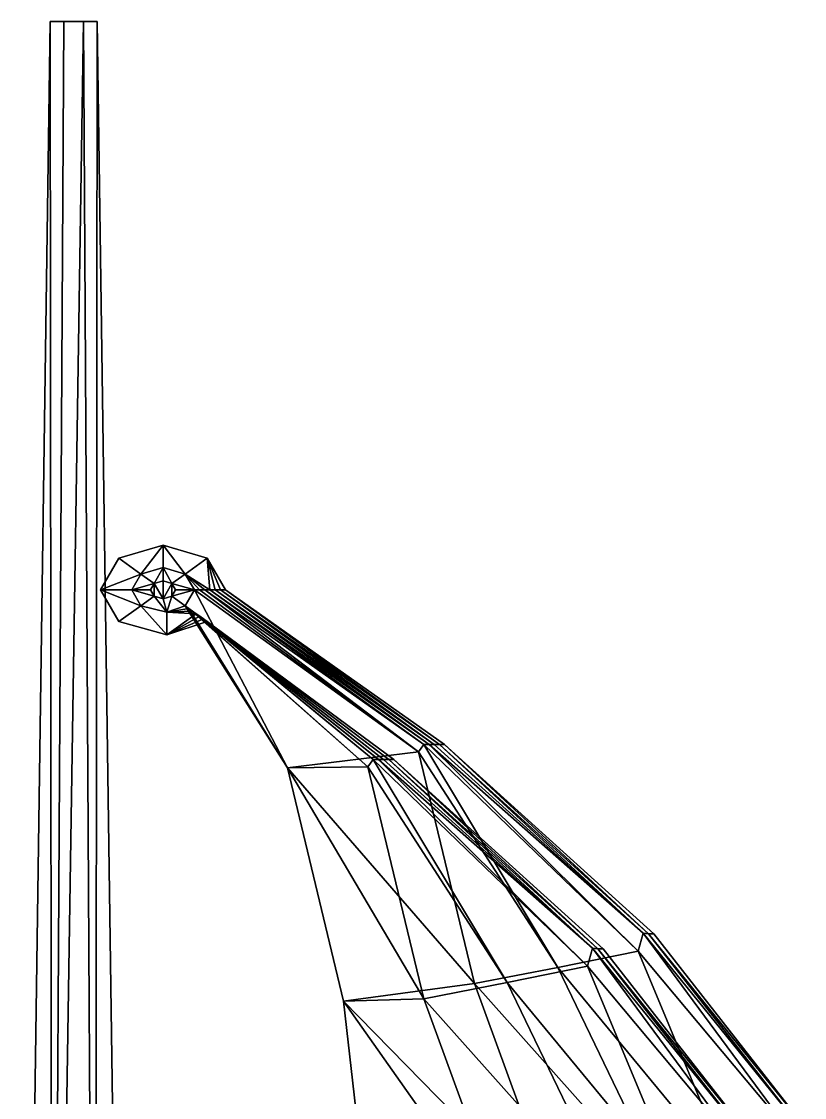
# Model space of a CAD drawing. Extents: x -936 to 1055, y -439 to 1376.
# Drawn here: x -46.5 to 185.3, y 1057.7 to 1376.1 of the extents above; entities that cross this region are included whole.
import ezdxf

# ---------------------------------------------------------------- set-up
doc = ezdxf.new("R2010")
doc.units = 0
doc.layers.get('0').update_dxf_attribs({"linetype": 'CONTINUOUS'})

msp = doc.modelspace()

# ---------------------------------------------------------------- linework, layer by layer
at = {"color": 7}
for points in [[(-38.05, 1376.09, -2.89), (-38.05, 1376.09, 2.89), (-46.5, 777.19, 6.39), (-38.05, 1376.09, -2.89)], [(-46.5, 777.19, -6.39), (-38.05, 1376.09, -2.89), (-46.5, 777.19, 6.39), (-46.5, 777.19, -6.39)], [(-37.46, 777.19, -15.43), (-38.05, 1376.09, -2.89), (-46.5, 777.19, -6.39), (-37.46, 777.19, -15.43)], [(-46.5, 777.19, 6.39), (-38.05, 1376.09, 2.89), (-37.46, 777.19, 15.43), (-46.5, 777.19, 6.39)], [(-37.46, 777.19, -15.43), (-33.96, 1376.09, -6.98), (-38.05, 1376.09, -2.89), (-37.46, 777.19, -15.43)], [(-38.05, 1376.09, -2.89), (-33.96, 1376.09, -6.98), (-28.18, 1376.09, -6.98), (-38.05, 1376.09, -2.89)], [(-33.96, 1376.09, 6.98), (-38.05, 1376.09, 2.89), (-38.05, 1376.09, -2.89), (-33.96, 1376.09, 6.98)], [(-33.96, 1376.09, 6.98), (-38.05, 1376.09, -2.89), (-28.18, 1376.09, -6.98), (-33.96, 1376.09, 6.98)], [(-38.05, 1376.09, 2.89), (-33.96, 1376.09, 6.98), (-37.46, 777.19, 15.43), (-38.05, 1376.09, 2.89)], [(-28.18, 1376.09, -6.98), (-33.96, 1376.09, -6.98), (-37.46, 777.19, -15.43), (-28.18, 1376.09, -6.98)], [(-24.68, 777.19, -15.43), (-28.18, 1376.09, -6.98), (-37.46, 777.19, -15.43), (-24.68, 777.19, -15.43)], [(-37.46, 777.19, 15.43), (-33.96, 1376.09, 6.98), (-28.18, 1376.09, 6.98), (-37.46, 777.19, 15.43)], [(-37.46, 777.19, 15.43), (-28.18, 1376.09, 6.98), (-24.68, 777.19, 15.43), (-37.46, 777.19, 15.43)], [(-33.96, 1376.09, 6.98), (-28.18, 1376.09, -6.98), (-24.08, 1376.09, 2.89), (-33.96, 1376.09, 6.98)], [(-28.18, 1376.09, 6.98), (-33.96, 1376.09, 6.98), (-24.08, 1376.09, 2.89), (-28.18, 1376.09, 6.98)], [(-24.08, 1376.09, -2.89), (-28.18, 1376.09, -6.98), (-24.68, 777.19, -15.43), (-24.08, 1376.09, -2.89)], [(-28.18, 1376.09, -6.98), (-24.08, 1376.09, -2.89), (-24.08, 1376.09, 2.89), (-28.18, 1376.09, -6.98)], [(-24.68, 777.19, 15.43), (-28.18, 1376.09, 6.98), (-24.08, 1376.09, 2.89), (-24.68, 777.19, 15.43)], [(-15.64, 777.19, -6.39), (-24.08, 1376.09, -2.89), (-24.68, 777.19, -15.43), (-15.64, 777.19, -6.39)], [(-24.68, 777.19, 15.43), (-24.08, 1376.09, 2.89), (-15.64, 777.19, 6.39), (-24.68, 777.19, 15.43)], [(-24.08, 1376.09, 2.89), (-24.08, 1376.09, -2.89), (-15.64, 777.19, -6.39), (-24.08, 1376.09, 2.89)], [(-15.64, 777.19, 6.39), (-24.08, 1376.09, 2.89), (-15.64, 777.19, -6.39), (-15.64, 777.19, 6.39)], [(-11.13, 1212.61, 345.93), (-17.68, 1217.3, 0), (-4.59, 1221.19, 0), (-11.13, 1212.61, 345.93)], [(-4.59, 1221.19, 0), (-17.68, 1217.3, 0), (-11.13, 1212.61, -345.93), (-4.59, 1221.19, 0)], [(-11.13, 1212.61, 345.93), (-4.59, 1221.19, 0), (-4.59, 1214.55, 345.93), (-11.13, 1212.61, 345.93)], [(-4.59, 1214.55, -345.93), (-4.59, 1221.19, 0), (-11.13, 1212.61, -345.93), (-4.59, 1214.55, -345.93)], [(-4.59, 1221.19, 0), (8.5, 1217.3, 0), (1.95, 1212.61, 345.93), (-4.59, 1221.19, 0)], [(-4.59, 1214.55, 345.93), (-4.59, 1221.19, 0), (1.95, 1212.61, 345.93), (-4.59, 1214.55, 345.93)], [(1.95, 1212.61, -345.93), (8.5, 1217.3, 0), (-4.59, 1221.19, 0), (1.95, 1212.61, -345.93)], [(1.95, 1212.61, -345.93), (-4.59, 1221.19, 0), (-4.59, 1214.55, -345.93), (1.95, 1212.61, -345.93)], [(-23.1, 1207.91, 0), (-17.68, 1217.3, 0), (-11.13, 1212.61, 345.93), (-23.1, 1207.91, 0)], [(-11.13, 1212.61, -345.93), (-17.68, 1217.3, 0), (-23.1, 1207.91, 0), (-11.13, 1212.61, -345.93)], [(9.29, 1207.91, 172.99), (1.95, 1212.61, 345.93), (8.5, 1217.3, 0), (9.29, 1207.91, 172.99)], [(8.5, 1217.3, 0), (1.95, 1212.61, -345.93), (9.29, 1207.91, -172.99), (8.5, 1217.3, 0)], [(8.5, 1217.3, 0), (13.92, 1207.91, 0), (12.38, 1207.91, 57.69), (8.5, 1217.3, 0)], [(10.84, 1207.91, 115.34), (9.29, 1207.91, 172.99), (8.5, 1217.3, 0), (10.84, 1207.91, 115.34)], [(10.84, 1207.91, 115.34), (8.5, 1217.3, 0), (12.38, 1207.91, 57.69), (10.84, 1207.91, 115.34)], [(8.5, 1217.3, 0), (9.29, 1207.91, -172.99), (10.84, 1207.91, -115.34), (8.5, 1217.3, 0)], [(12.38, 1207.91, -57.69), (13.92, 1207.91, 0), (8.5, 1217.3, 0), (12.38, 1207.91, -57.69)], [(12.38, 1207.91, -57.69), (8.5, 1217.3, 0), (10.84, 1207.91, -115.34), (12.38, 1207.91, -57.69)], [(-7.21, 1209.79, 415.1), (-11.13, 1212.61, 345.93), (-4.59, 1214.55, 345.93), (-7.21, 1209.79, 415.1)], [(-4.59, 1214.55, -345.93), (-11.13, 1212.61, -345.93), (-7.21, 1209.79, -415.1), (-4.59, 1214.55, -345.93)], [(-7.21, 1209.79, 415.1), (-4.59, 1214.55, 345.93), (-4.59, 1210.57, 415.1), (-7.21, 1209.79, 415.1)], [(-4.59, 1210.57, -415.1), (-4.59, 1214.55, -345.93), (-7.21, 1209.79, -415.1), (-4.59, 1210.57, -415.1)], [(-4.59, 1214.55, 345.93), (1.95, 1212.61, 345.93), (-1.97, 1209.79, 415.1), (-4.59, 1214.55, 345.93)], [(-4.59, 1210.57, 415.1), (-4.59, 1214.55, 345.93), (-1.97, 1209.79, 415.1), (-4.59, 1210.57, 415.1)], [(-1.97, 1209.79, -415.1), (1.95, 1212.61, -345.93), (-4.59, 1214.55, -345.93), (-1.97, 1209.79, -415.1)], [(-1.97, 1209.79, -415.1), (-4.59, 1214.55, -345.93), (-4.59, 1210.57, -415.1), (-1.97, 1209.79, -415.1)], [(-13.85, 1207.91, 345.93), (-23.1, 1207.91, 0), (-11.13, 1212.61, 345.93), (-13.85, 1207.91, 345.93)], [(-11.13, 1212.61, -345.93), (-23.1, 1207.91, 0), (-13.85, 1207.91, -345.93), (-11.13, 1212.61, -345.93)], [(-13.85, 1207.91, 345.93), (-11.13, 1212.61, 345.93), (-7.21, 1209.79, 415.1), (-13.85, 1207.91, 345.93)], [(-7.21, 1209.79, -415.1), (-11.13, 1212.61, -345.93), (-13.85, 1207.91, -345.93), (-7.21, 1209.79, -415.1)], [(-8.29, 1207.91, 415.1), (-13.85, 1207.91, 345.93), (-7.21, 1209.79, 415.1), (-8.29, 1207.91, 415.1)], [(-7.21, 1209.79, -415.1), (-13.85, 1207.91, -345.93), (-8.29, 1207.91, -415.1), (-7.21, 1209.79, -415.1)], [(-7.21, 1206.04, 415.1), (-8.29, 1207.91, 415.1), (-7.21, 1209.79, 415.1), (-7.21, 1206.04, 415.1)], [(-7.21, 1209.79, -415.1), (-8.29, 1207.91, -415.1), (-7.21, 1206.04, -415.1), (-7.21, 1209.79, -415.1)], [(-4.59, 1205.26, 415.1), (-7.21, 1209.79, 415.1), (-4.59, 1210.57, 415.1), (-4.59, 1205.26, 415.1)], [(-4.59, 1210.57, -415.1), (-7.21, 1209.79, -415.1), (-4.59, 1205.26, -415.1), (-4.59, 1210.57, -415.1)], [(-4.59, 1205.26, 415.1), (-7.21, 1206.04, 415.1), (-7.21, 1209.79, 415.1), (-4.59, 1205.26, 415.1)], [(-7.21, 1209.79, -415.1), (-7.21, 1206.04, -415.1), (-4.59, 1205.26, -415.1), (-7.21, 1209.79, -415.1)], [(-4.59, 1205.26, 415.1), (-4.59, 1210.57, 415.1), (-1.97, 1209.79, 415.1), (-4.59, 1205.26, 415.1)], [(-1.97, 1209.79, -415.1), (-4.59, 1210.57, -415.1), (-4.59, 1205.26, -415.1), (-1.97, 1209.79, -415.1)], [(-1.97, 1206.04, 415.1), (-4.59, 1205.26, 415.1), (-1.97, 1209.79, 415.1), (-1.97, 1206.04, 415.1)], [(-1.97, 1209.79, -415.1), (-4.59, 1205.26, -415.1), (-1.97, 1206.04, -415.1), (-1.97, 1209.79, -415.1)], [(-1.97, 1209.79, 415.1), (1.95, 1212.61, 345.93), (4.67, 1207.91, 345.93), (-1.97, 1209.79, 415.1)], [(4.67, 1207.91, -345.93), (1.95, 1212.61, -345.93), (-1.97, 1209.79, -415.1), (4.67, 1207.91, -345.93)], [(-1.97, 1209.79, 415.1), (4.67, 1207.91, 345.93), (-0.89, 1207.91, 415.1), (-1.97, 1209.79, 415.1)], [(-1.97, 1206.04, 415.1), (-1.97, 1209.79, 415.1), (-0.89, 1207.91, 415.1), (-1.97, 1206.04, 415.1)], [(-0.89, 1207.91, -415.1), (4.67, 1207.91, -345.93), (-1.97, 1209.79, -415.1), (-0.89, 1207.91, -415.1)], [(-0.89, 1207.91, -415.1), (-1.97, 1209.79, -415.1), (-1.97, 1206.04, -415.1), (-0.89, 1207.91, -415.1)], [(6.21, 1207.91, 288.28), (4.67, 1207.91, 345.93), (1.95, 1212.61, 345.93), (6.21, 1207.91, 288.28)], [(7.75, 1207.91, 230.63), (6.21, 1207.91, 288.28), (1.95, 1212.61, 345.93), (7.75, 1207.91, 230.63)], [(9.29, 1207.91, 172.99), (7.75, 1207.91, 230.63), (1.95, 1212.61, 345.93), (9.29, 1207.91, 172.99)], [(1.95, 1212.61, -345.93), (4.67, 1207.91, -345.93), (6.21, 1207.91, -288.28), (1.95, 1212.61, -345.93)], [(1.95, 1212.61, -345.93), (6.21, 1207.91, -288.28), (7.75, 1207.91, -230.63), (1.95, 1212.61, -345.93)], [(1.95, 1212.61, -345.93), (7.75, 1207.91, -230.63), (9.29, 1207.91, -172.99), (1.95, 1212.61, -345.93)], [(-11.13, 1203.22, 345.93), (-17.68, 1198.53, 0), (-23.1, 1207.91, 0), (-11.13, 1203.22, 345.93)], [(-11.13, 1203.22, 345.93), (-23.1, 1207.91, 0), (-13.85, 1207.91, 345.93), (-11.13, 1203.22, 345.93)], [(-23.1, 1207.91, 0), (-17.68, 1198.53, 0), (-11.13, 1203.22, -345.93), (-23.1, 1207.91, 0)], [(-13.85, 1207.91, -345.93), (-23.1, 1207.91, 0), (-11.13, 1203.22, -345.93), (-13.85, 1207.91, -345.93)], [(-7.21, 1206.04, 415.1), (-11.13, 1203.22, 345.93), (-13.85, 1207.91, 345.93), (-7.21, 1206.04, 415.1)], [(-7.21, 1206.04, 415.1), (-13.85, 1207.91, 345.93), (-8.29, 1207.91, 415.1), (-7.21, 1206.04, 415.1)], [(-13.85, 1207.91, -345.93), (-11.13, 1203.22, -345.93), (-7.21, 1206.04, -415.1), (-13.85, 1207.91, -345.93)], [(-8.29, 1207.91, -415.1), (-13.85, 1207.91, -345.93), (-7.21, 1206.04, -415.1), (-8.29, 1207.91, -415.1)], [(4.67, 1207.91, 345.93), (1.95, 1203.22, 345.93), (-1.97, 1206.04, 415.1), (4.67, 1207.91, 345.93)], [(-0.89, 1207.91, 415.1), (4.67, 1207.91, 345.93), (-1.97, 1206.04, 415.1), (-0.89, 1207.91, 415.1)], [(-1.97, 1206.04, -415.1), (1.95, 1203.22, -345.93), (4.67, 1207.91, -345.93), (-1.97, 1206.04, -415.1)], [(-1.97, 1206.04, -415.1), (4.67, 1207.91, -345.93), (-0.89, 1207.91, -415.1), (-1.97, 1206.04, -415.1)], [(1.95, 1203.22, 345.93), (4.67, 1207.91, 345.93), (32.21, 1155.25, 343.15), (1.95, 1203.22, 345.93)], [(32.21, 1155.25, -343.15), (4.67, 1207.91, -345.93), (1.95, 1203.22, -345.93), (32.21, 1155.25, -343.15)], [(32.21, 1155.25, 343.15), (4.67, 1207.91, 345.93), (71.07, 1160.04, 285.82), (32.21, 1155.25, 343.15)], [(6.21, 1207.91, 288.28), (71.07, 1160.04, 285.82), (4.67, 1207.91, 345.93), (6.21, 1207.91, 288.28)], [(71.07, 1160.04, -285.82), (4.67, 1207.91, -345.93), (32.21, 1155.25, -343.15), (71.07, 1160.04, -285.82)], [(4.67, 1207.91, -345.93), (71.07, 1160.04, -285.82), (6.21, 1207.91, -288.28), (4.67, 1207.91, -345.93)], [(71.07, 1160.04, 285.82), (6.21, 1207.91, 288.28), (7.75, 1207.91, 230.63), (71.07, 1160.04, 285.82)], [(7.75, 1207.91, -230.63), (6.21, 1207.91, -288.28), (71.07, 1160.04, -285.82), (7.75, 1207.91, -230.63)], [(72.61, 1162.15, 230.63), (7.75, 1207.91, 230.63), (9.29, 1207.91, 172.99), (72.61, 1162.15, 230.63)], [(72.61, 1162.15, 230.63), (71.07, 1160.04, 285.82), (7.75, 1207.91, 230.63), (72.61, 1162.15, 230.63)], [(9.29, 1207.91, -172.99), (7.75, 1207.91, -230.63), (72.61, 1162.15, -230.63), (9.29, 1207.91, -172.99)], [(7.75, 1207.91, -230.63), (71.07, 1160.04, -285.82), (72.61, 1162.15, -230.63), (7.75, 1207.91, -230.63)], [(74.15, 1162.15, 172.99), (9.29, 1207.91, 172.99), (10.84, 1207.91, 115.34), (74.15, 1162.15, 172.99)], [(74.15, 1162.15, 172.99), (72.61, 1162.15, 230.63), (9.29, 1207.91, 172.99), (74.15, 1162.15, 172.99)], [(10.84, 1207.91, -115.34), (9.29, 1207.91, -172.99), (74.15, 1162.15, -172.99), (10.84, 1207.91, -115.34)], [(9.29, 1207.91, -172.99), (72.61, 1162.15, -230.63), (74.15, 1162.15, -172.99), (9.29, 1207.91, -172.99)], [(75.7, 1162.15, 115.34), (10.84, 1207.91, 115.34), (12.38, 1207.91, 57.69), (75.7, 1162.15, 115.34)], [(75.7, 1162.15, 115.34), (74.15, 1162.15, 172.99), (10.84, 1207.91, 115.34), (75.7, 1162.15, 115.34)], [(12.38, 1207.91, -57.69), (10.84, 1207.91, -115.34), (75.7, 1162.15, -115.34), (12.38, 1207.91, -57.69)], [(10.84, 1207.91, -115.34), (74.15, 1162.15, -172.99), (75.7, 1162.15, -115.34), (10.84, 1207.91, -115.34)], [(77.24, 1162.15, 57.69), (12.38, 1207.91, 57.69), (13.92, 1207.91, 0), (77.24, 1162.15, 57.69)], [(77.24, 1162.15, 57.69), (75.7, 1162.15, 115.34), (12.38, 1207.91, 57.69), (77.24, 1162.15, 57.69)], [(13.92, 1207.91, 0), (12.38, 1207.91, -57.69), (77.24, 1162.15, -57.69), (13.92, 1207.91, 0)], [(12.38, 1207.91, -57.69), (75.7, 1162.15, -115.34), (77.24, 1162.15, -57.69), (12.38, 1207.91, -57.69)], [(78.78, 1162.15, 0), (77.24, 1162.15, 57.69), (13.92, 1207.91, 0), (78.78, 1162.15, 0)], [(13.92, 1207.91, 0), (77.24, 1162.15, -57.69), (78.78, 1162.15, 0), (13.92, 1207.91, 0)], [(-3.5, 1201.28, 345.93), (-11.13, 1203.22, 345.93), (-7.21, 1206.04, 415.1), (-3.5, 1201.28, 345.93)], [(-7.21, 1206.04, -415.1), (-11.13, 1203.22, -345.93), (-3.5, 1201.28, -345.93), (-7.21, 1206.04, -415.1)], [(-4.59, 1205.26, 415.1), (-3.5, 1201.28, 345.93), (-7.21, 1206.04, 415.1), (-4.59, 1205.26, 415.1)], [(-7.21, 1206.04, -415.1), (-3.5, 1201.28, -345.93), (-4.59, 1205.26, -415.1), (-7.21, 1206.04, -415.1)], [(-1.97, 1206.04, 415.1), (-3.5, 1201.28, 345.93), (-4.59, 1205.26, 415.1), (-1.97, 1206.04, 415.1)], [(-4.59, 1205.26, -415.1), (-3.5, 1201.28, -345.93), (-1.97, 1206.04, -415.1), (-4.59, 1205.26, -415.1)], [(-1.97, 1206.04, 415.1), (1.95, 1203.22, 345.93), (-3.5, 1201.28, 345.93), (-1.97, 1206.04, 415.1)], [(-3.5, 1201.28, -345.93), (1.95, 1203.22, -345.93), (-1.97, 1206.04, -415.1), (-3.5, 1201.28, -345.93)], [(-3.5, 1194.64, 0), (-17.68, 1198.53, 0), (-11.13, 1203.22, 345.93), (-3.5, 1194.64, 0)], [(-11.13, 1203.22, -345.93), (-17.68, 1198.53, 0), (-3.5, 1194.64, 0), (-11.13, 1203.22, -345.93)], [(-3.5, 1201.28, 345.93), (-3.5, 1194.64, 0), (-11.13, 1203.22, 345.93), (-3.5, 1201.28, 345.93)], [(-11.13, 1203.22, -345.93), (-3.5, 1194.64, 0), (-3.5, 1201.28, -345.93), (-11.13, 1203.22, -345.93)], [(1.95, 1203.22, 345.93), (3.04, 1202.44, 288.28), (-3.5, 1201.28, 345.93), (1.95, 1203.22, 345.93)], [(-3.5, 1201.28, -345.93), (3.04, 1202.44, -288.28), (1.95, 1203.22, -345.93), (-3.5, 1201.28, -345.93)], [(3.04, 1202.44, 288.28), (4.14, 1201.66, 230.63), (-3.5, 1201.28, 345.93), (3.04, 1202.44, 288.28)], [(-3.5, 1201.28, -345.93), (4.14, 1201.66, -230.63), (3.04, 1202.44, -288.28), (-3.5, 1201.28, -345.93)], [(4.14, 1201.66, 230.63), (5.23, 1200.87, 172.99), (-3.5, 1201.28, 345.93), (4.14, 1201.66, 230.63)], [(-3.5, 1201.28, -345.93), (5.23, 1200.87, -172.99), (4.14, 1201.66, -230.63), (-3.5, 1201.28, -345.93)], [(5.23, 1200.87, 172.99), (-3.5, 1194.64, 0), (-3.5, 1201.28, 345.93), (5.23, 1200.87, 172.99)], [(-3.5, 1201.28, -345.93), (-3.5, 1194.64, 0), (5.23, 1200.87, -172.99), (-3.5, 1201.28, -345.93)], [(5.23, 1200.87, 172.99), (6.32, 1200.09, 115.34), (-3.5, 1194.64, 0), (5.23, 1200.87, 172.99)], [(-3.5, 1194.64, 0), (6.32, 1200.09, -115.34), (5.23, 1200.87, -172.99), (-3.5, 1194.64, 0)], [(1.95, 1203.22, 345.93), (32.21, 1155.25, 343.15), (3.04, 1202.44, 288.28), (1.95, 1203.22, 345.93)], [(3.04, 1202.44, -288.28), (32.21, 1155.25, -343.15), (1.95, 1203.22, -345.93), (3.04, 1202.44, -288.28)], [(32.21, 1155.25, 343.15), (56.06, 1155.59, 285.82), (3.04, 1202.44, 288.28), (32.21, 1155.25, 343.15)], [(56.06, 1155.59, 285.82), (4.14, 1201.66, 230.63), (3.04, 1202.44, 288.28), (56.06, 1155.59, 285.82)], [(3.04, 1202.44, -288.28), (56.06, 1155.59, -285.82), (32.21, 1155.25, -343.15), (3.04, 1202.44, -288.28)], [(3.04, 1202.44, -288.28), (4.14, 1201.66, -230.63), (56.06, 1155.59, -285.82), (3.04, 1202.44, -288.28)], [(57.61, 1157.71, 230.63), (5.23, 1200.87, 172.99), (4.14, 1201.66, 230.63), (57.61, 1157.71, 230.63)], [(56.06, 1155.59, 285.82), (57.61, 1157.71, 230.63), (4.14, 1201.66, 230.63), (56.06, 1155.59, 285.82)], [(4.14, 1201.66, -230.63), (5.23, 1200.87, -172.99), (57.61, 1157.71, -230.63), (4.14, 1201.66, -230.63)], [(4.14, 1201.66, -230.63), (57.61, 1157.71, -230.63), (56.06, 1155.59, -285.82), (4.14, 1201.66, -230.63)], [(59.15, 1157.71, 172.99), (6.32, 1200.09, 115.34), (5.23, 1200.87, 172.99), (59.15, 1157.71, 172.99)], [(57.61, 1157.71, 230.63), (59.15, 1157.71, 172.99), (5.23, 1200.87, 172.99), (57.61, 1157.71, 230.63)], [(5.23, 1200.87, -172.99), (6.32, 1200.09, -115.34), (59.15, 1157.71, -172.99), (5.23, 1200.87, -172.99)], [(5.23, 1200.87, -172.99), (59.15, 1157.71, -172.99), (57.61, 1157.71, -230.63), (5.23, 1200.87, -172.99)], [(6.32, 1200.09, 115.34), (7.41, 1199.31, 57.69), (-3.5, 1194.64, 0), (6.32, 1200.09, 115.34)], [(-3.5, 1194.64, 0), (7.41, 1199.31, -57.69), (6.32, 1200.09, -115.34), (-3.5, 1194.64, 0)], [(7.41, 1199.31, 57.69), (8.5, 1198.53, 0), (-3.5, 1194.64, 0), (7.41, 1199.31, 57.69)], [(-3.5, 1194.64, 0), (8.5, 1198.53, 0), (7.41, 1199.31, -57.69), (-3.5, 1194.64, 0)], [(60.69, 1157.71, 115.34), (7.41, 1199.31, 57.69), (6.32, 1200.09, 115.34), (60.69, 1157.71, 115.34)], [(59.15, 1157.71, 172.99), (60.69, 1157.71, 115.34), (6.32, 1200.09, 115.34), (59.15, 1157.71, 172.99)], [(6.32, 1200.09, -115.34), (7.41, 1199.31, -57.69), (60.69, 1157.71, -115.34), (6.32, 1200.09, -115.34)], [(6.32, 1200.09, -115.34), (60.69, 1157.71, -115.34), (59.15, 1157.71, -172.99), (6.32, 1200.09, -115.34)], [(62.23, 1157.71, 57.69), (8.5, 1198.53, 0), (7.41, 1199.31, 57.69), (62.23, 1157.71, 57.69)], [(60.69, 1157.71, 115.34), (62.23, 1157.71, 57.69), (7.41, 1199.31, 57.69), (60.69, 1157.71, 115.34)], [(7.41, 1199.31, -57.69), (8.5, 1198.53, 0), (62.23, 1157.71, -57.69), (7.41, 1199.31, -57.69)], [(7.41, 1199.31, -57.69), (62.23, 1157.71, -57.69), (60.69, 1157.71, -115.34), (7.41, 1199.31, -57.69)], [(62.23, 1157.71, 57.69), (63.78, 1157.71, 0), (8.5, 1198.53, 0), (62.23, 1157.71, 57.69)], [(8.5, 1198.53, 0), (63.78, 1157.71, 0), (62.23, 1157.71, -57.69), (8.5, 1198.53, 0)], [(112.29, 1096.22, 238.58), (71.07, 1160.04, 285.82), (72.61, 1162.15, 230.63), (112.29, 1096.22, 238.58)], [(72.61, 1162.15, -230.63), (71.07, 1160.04, -285.82), (112.29, 1096.22, -238.58), (72.61, 1162.15, -230.63)], [(136.05, 1101.05, 176.33), (72.61, 1162.15, 230.63), (74.15, 1162.15, 172.99), (136.05, 1101.05, 176.33)], [(112.29, 1096.22, 238.58), (72.61, 1162.15, 230.63), (136.05, 1101.05, 176.33), (112.29, 1096.22, 238.58)], [(74.15, 1162.15, -172.99), (72.61, 1162.15, -230.63), (136.05, 1101.05, -176.33), (74.15, 1162.15, -172.99)], [(136.05, 1101.05, -176.33), (72.61, 1162.15, -230.63), (112.29, 1096.22, -238.58), (136.05, 1101.05, -176.33)], [(137.59, 1106.31, 118.37), (136.05, 1101.05, 176.33), (74.15, 1162.15, 172.99), (137.59, 1106.31, 118.37)], [(137.59, 1106.31, 118.37), (74.15, 1162.15, 172.99), (75.7, 1162.15, 115.34), (137.59, 1106.31, 118.37)], [(74.15, 1162.15, -172.99), (136.05, 1101.05, -176.33), (137.59, 1106.31, -118.37), (74.15, 1162.15, -172.99)], [(75.7, 1162.15, -115.34), (74.15, 1162.15, -172.99), (137.59, 1106.31, -118.37), (75.7, 1162.15, -115.34)], [(137.59, 1106.31, 118.37), (75.7, 1162.15, 115.34), (77.24, 1162.15, 57.69), (137.59, 1106.31, 118.37)], [(77.24, 1162.15, -57.69), (75.7, 1162.15, -115.34), (137.59, 1106.31, -118.37), (77.24, 1162.15, -57.69)], [(139.13, 1106.19, 57.85), (77.24, 1162.15, 57.69), (78.78, 1162.15, 0), (139.13, 1106.19, 57.85)], [(139.13, 1106.19, 57.85), (137.59, 1106.31, 118.37), (77.24, 1162.15, 57.69), (139.13, 1106.19, 57.85)], [(78.78, 1162.15, 0), (77.24, 1162.15, -57.69), (139.13, 1106.19, -57.85), (78.78, 1162.15, 0)], [(77.24, 1162.15, -57.69), (137.59, 1106.31, -118.37), (139.13, 1106.19, -57.85), (77.24, 1162.15, -57.69)], [(140.68, 1106.19, 0), (139.13, 1106.19, 57.85), (78.78, 1162.15, 0), (140.68, 1106.19, 0)], [(78.78, 1162.15, 0), (139.13, 1106.19, -57.85), (140.68, 1106.19, 0), (78.78, 1162.15, 0)], [(87.65, 1091.4, 287.8), (32.21, 1155.25, 343.15), (71.07, 1160.04, 285.82), (87.65, 1091.4, 287.8)], [(71.07, 1160.04, -285.82), (32.21, 1155.25, -343.15), (87.65, 1091.4, -287.8), (71.07, 1160.04, -285.82)], [(87.65, 1091.4, 287.8), (71.07, 1160.04, 285.82), (112.29, 1096.22, 238.58), (87.65, 1091.4, 287.8)], [(112.29, 1096.22, -238.58), (71.07, 1160.04, -285.82), (87.65, 1091.4, -287.8), (112.29, 1096.22, -238.58)], [(57.61, 1157.71, 230.63), (56.06, 1155.59, 285.82), (97.29, 1091.78, 238.58), (57.61, 1157.71, 230.63)], [(97.29, 1091.78, -238.58), (56.06, 1155.59, -285.82), (57.61, 1157.71, -230.63), (97.29, 1091.78, -238.58)], [(59.15, 1157.71, 172.99), (57.61, 1157.71, 230.63), (121.04, 1096.6, 176.33), (59.15, 1157.71, 172.99)], [(121.04, 1096.6, 176.33), (57.61, 1157.71, 230.63), (97.29, 1091.78, 238.58), (121.04, 1096.6, 176.33)], [(121.04, 1096.6, -176.33), (57.61, 1157.71, -230.63), (59.15, 1157.71, -172.99), (121.04, 1096.6, -176.33)], [(97.29, 1091.78, -238.58), (57.61, 1157.71, -230.63), (121.04, 1096.6, -176.33), (97.29, 1091.78, -238.58)], [(59.15, 1157.71, 172.99), (121.04, 1096.6, 176.33), (122.58, 1101.86, 118.37), (59.15, 1157.71, 172.99)], [(60.69, 1157.71, 115.34), (59.15, 1157.71, 172.99), (122.58, 1101.86, 118.37), (60.69, 1157.71, 115.34)], [(122.58, 1101.86, -118.37), (121.04, 1096.6, -176.33), (59.15, 1157.71, -172.99), (122.58, 1101.86, -118.37)], [(122.58, 1101.86, -118.37), (59.15, 1157.71, -172.99), (60.69, 1157.71, -115.34), (122.58, 1101.86, -118.37)], [(62.23, 1157.71, 57.69), (60.69, 1157.71, 115.34), (122.58, 1101.86, 118.37), (62.23, 1157.71, 57.69)], [(122.58, 1101.86, -118.37), (60.69, 1157.71, -115.34), (62.23, 1157.71, -57.69), (122.58, 1101.86, -118.37)], [(63.78, 1157.71, 0), (62.23, 1157.71, 57.69), (124.13, 1101.74, 57.85), (63.78, 1157.71, 0)], [(62.23, 1157.71, 57.69), (122.58, 1101.86, 118.37), (124.13, 1101.74, 57.85), (62.23, 1157.71, 57.69)], [(124.13, 1101.74, -57.85), (62.23, 1157.71, -57.69), (63.78, 1157.71, 0), (124.13, 1101.74, -57.85)], [(124.13, 1101.74, -57.85), (122.58, 1101.86, -118.37), (62.23, 1157.71, -57.69), (124.13, 1101.74, -57.85)], [(63.78, 1157.71, 0), (124.13, 1101.74, 57.85), (125.67, 1101.74, 0), (63.78, 1157.71, 0)], [(125.67, 1101.74, 0), (124.13, 1101.74, -57.85), (63.78, 1157.71, 0), (125.67, 1101.74, 0)], [(56.06, 1155.59, 285.82), (32.21, 1155.25, 343.15), (72.64, 1086.96, 287.8), (56.06, 1155.59, 285.82)], [(72.64, 1086.96, -287.8), (32.21, 1155.25, -343.15), (56.06, 1155.59, -285.82), (72.64, 1086.96, -287.8)], [(87.65, 1091.4, 287.8), (48.79, 1086.2, 344.76), (32.21, 1155.25, 343.15), (87.65, 1091.4, 287.8)], [(32.21, 1155.25, 343.15), (48.79, 1086.2, 344.76), (72.64, 1086.96, 287.8), (32.21, 1155.25, 343.15)], [(32.21, 1155.25, -343.15), (48.79, 1086.2, -344.76), (87.65, 1091.4, -287.8), (32.21, 1155.25, -343.15)], [(72.64, 1086.96, -287.8), (48.79, 1086.2, -344.76), (32.21, 1155.25, -343.15), (72.64, 1086.96, -287.8)], [(97.29, 1091.78, 238.58), (56.06, 1155.59, 285.82), (72.64, 1086.96, 287.8), (97.29, 1091.78, 238.58)], [(72.64, 1086.96, -287.8), (56.06, 1155.59, -285.82), (97.29, 1091.78, -238.58), (72.64, 1086.96, -287.8)], [(182.23, 1045.92, 128.07), (136.05, 1101.05, 176.33), (137.59, 1106.31, 118.37), (182.23, 1045.92, 128.07)], [(137.59, 1106.31, -118.37), (136.05, 1101.05, -176.33), (182.23, 1045.92, -128.07), (137.59, 1106.31, -118.37)], [(183.77, 1049.34, 64.4), (182.23, 1045.92, 128.07), (137.59, 1106.31, 118.37), (183.77, 1049.34, 64.4)], [(183.77, 1049.34, 64.4), (137.59, 1106.31, 118.37), (139.13, 1106.19, 57.85), (183.77, 1049.34, 64.4)], [(137.59, 1106.31, -118.37), (182.23, 1045.92, -128.07), (183.77, 1049.34, -64.4), (137.59, 1106.31, -118.37)], [(139.13, 1106.19, -57.85), (137.59, 1106.31, -118.37), (183.77, 1049.34, -64.4), (139.13, 1106.19, -57.85)], [(185.31, 1049.14, 0), (183.77, 1049.34, 64.4), (139.13, 1106.19, 57.85), (185.31, 1049.14, 0)], [(185.31, 1049.14, 0), (139.13, 1106.19, 57.85), (140.68, 1106.19, 0), (185.31, 1049.14, 0)], [(139.13, 1106.19, -57.85), (183.77, 1049.34, -64.4), (185.31, 1049.14, 0), (139.13, 1106.19, -57.85)], [(140.68, 1106.19, 0), (139.13, 1106.19, -57.85), (185.31, 1049.14, 0), (140.68, 1106.19, 0)], [(122.58, 1101.86, 118.37), (121.04, 1096.6, 176.33), (167.22, 1041.48, 128.07), (122.58, 1101.86, 118.37)], [(167.22, 1041.48, -128.07), (121.04, 1096.6, -176.33), (122.58, 1101.86, -118.37), (167.22, 1041.48, -128.07)], [(122.58, 1101.86, 118.37), (167.22, 1041.48, 128.07), (168.76, 1044.9, 64.4), (122.58, 1101.86, 118.37)], [(124.13, 1101.74, 57.85), (122.58, 1101.86, 118.37), (168.76, 1044.9, 64.4), (124.13, 1101.74, 57.85)], [(168.76, 1044.9, -64.4), (167.22, 1041.48, -128.07), (122.58, 1101.86, -118.37), (168.76, 1044.9, -64.4)], [(168.76, 1044.9, -64.4), (122.58, 1101.86, -118.37), (124.13, 1101.74, -57.85), (168.76, 1044.9, -64.4)], [(124.13, 1101.74, 57.85), (168.76, 1044.9, 64.4), (170.31, 1044.7, 0), (124.13, 1101.74, 57.85)], [(125.67, 1101.74, 0), (124.13, 1101.74, 57.85), (170.31, 1044.7, 0), (125.67, 1101.74, 0)], [(170.31, 1044.7, 0), (168.76, 1044.9, -64.4), (124.13, 1101.74, -57.85), (170.31, 1044.7, 0)], [(170.31, 1044.7, 0), (124.13, 1101.74, -57.85), (125.67, 1101.74, 0), (170.31, 1044.7, 0)], [(164.28, 1033.24, 185.17), (112.29, 1096.22, 238.58), (136.05, 1101.05, 176.33), (164.28, 1033.24, 185.17)], [(136.05, 1101.05, -176.33), (112.29, 1096.22, -238.58), (164.28, 1033.24, -185.17), (136.05, 1101.05, -176.33)], [(182.23, 1045.92, 128.07), (164.28, 1033.24, 185.17), (136.05, 1101.05, 176.33), (182.23, 1045.92, 128.07)], [(136.05, 1101.05, -176.33), (164.28, 1033.24, -185.17), (182.23, 1045.92, -128.07), (136.05, 1101.05, -176.33)], [(146.4, 1025.49, 245.45), (87.65, 1091.4, 287.8), (112.29, 1096.22, 238.58), (146.4, 1025.49, 245.45)], [(112.29, 1096.22, -238.58), (87.65, 1091.4, -287.8), (146.4, 1025.49, -245.45), (112.29, 1096.22, -238.58)], [(121.04, 1096.6, 176.33), (97.29, 1091.78, 238.58), (149.27, 1028.8, 185.17), (121.04, 1096.6, 176.33)], [(149.27, 1028.8, -185.17), (97.29, 1091.78, -238.58), (121.04, 1096.6, -176.33), (149.27, 1028.8, -185.17)], [(146.4, 1025.49, 245.45), (112.29, 1096.22, 238.58), (164.28, 1033.24, 185.17), (146.4, 1025.49, 245.45)], [(164.28, 1033.24, -185.17), (112.29, 1096.22, -238.58), (146.4, 1025.49, -245.45), (164.28, 1033.24, -185.17)], [(121.04, 1096.6, 176.33), (149.27, 1028.8, 185.17), (167.22, 1041.48, 128.07), (121.04, 1096.6, 176.33)], [(167.22, 1041.48, -128.07), (149.27, 1028.8, -185.17), (121.04, 1096.6, -176.33), (167.22, 1041.48, -128.07)], [(113.62, 1020.06, 294.05), (48.79, 1086.2, 344.76), (87.65, 1091.4, 287.8), (113.62, 1020.06, 294.05)], [(87.65, 1091.4, -287.8), (48.79, 1086.2, -344.76), (113.62, 1020.06, -294.05), (87.65, 1091.4, -287.8)], [(97.29, 1091.78, 238.58), (72.64, 1086.96, 287.8), (131.39, 1021.05, 245.45), (97.29, 1091.78, 238.58)], [(131.39, 1021.05, -245.45), (72.64, 1086.96, -287.8), (97.29, 1091.78, -238.58), (131.39, 1021.05, -245.45)], [(146.4, 1025.49, 245.45), (113.62, 1020.06, 294.05), (87.65, 1091.4, 287.8), (146.4, 1025.49, 245.45)], [(87.65, 1091.4, -287.8), (113.62, 1020.06, -294.05), (146.4, 1025.49, -245.45), (87.65, 1091.4, -287.8)], [(149.27, 1028.8, 185.17), (97.29, 1091.78, 238.58), (131.39, 1021.05, 245.45), (149.27, 1028.8, 185.17)], [(131.39, 1021.05, -245.45), (97.29, 1091.78, -238.58), (149.27, 1028.8, -185.17), (131.39, 1021.05, -245.45)], [(72.64, 1086.96, 287.8), (48.79, 1086.2, 344.76), (98.62, 1015.62, 294.05), (72.64, 1086.96, 287.8)], [(98.62, 1015.62, -294.05), (48.79, 1086.2, -344.76), (72.64, 1086.96, -287.8), (98.62, 1015.62, -294.05)], [(113.62, 1020.06, 294.05), (56.99, 1014.31, 352.75), (48.79, 1086.2, 344.76), (113.62, 1020.06, 294.05)], [(48.79, 1086.2, 344.76), (56.99, 1014.31, 352.75), (98.62, 1015.62, 294.05), (48.79, 1086.2, 344.76)], [(48.79, 1086.2, -344.76), (56.99, 1014.31, -352.75), (113.62, 1020.06, -294.05), (48.79, 1086.2, -344.76)], [(98.62, 1015.62, -294.05), (56.99, 1014.31, -352.75), (48.79, 1086.2, -344.76), (98.62, 1015.62, -294.05)], [(72.64, 1086.96, 287.8), (98.62, 1015.62, 294.05), (131.39, 1021.05, 245.45), (72.64, 1086.96, 287.8)], [(131.39, 1021.05, -245.45), (98.62, 1015.62, -294.05), (72.64, 1086.96, -287.8), (131.39, 1021.05, -245.45)]]:
    msp.add_polyline3d(points, dxfattribs=at)

doc.saveas('drawing.dxf')
